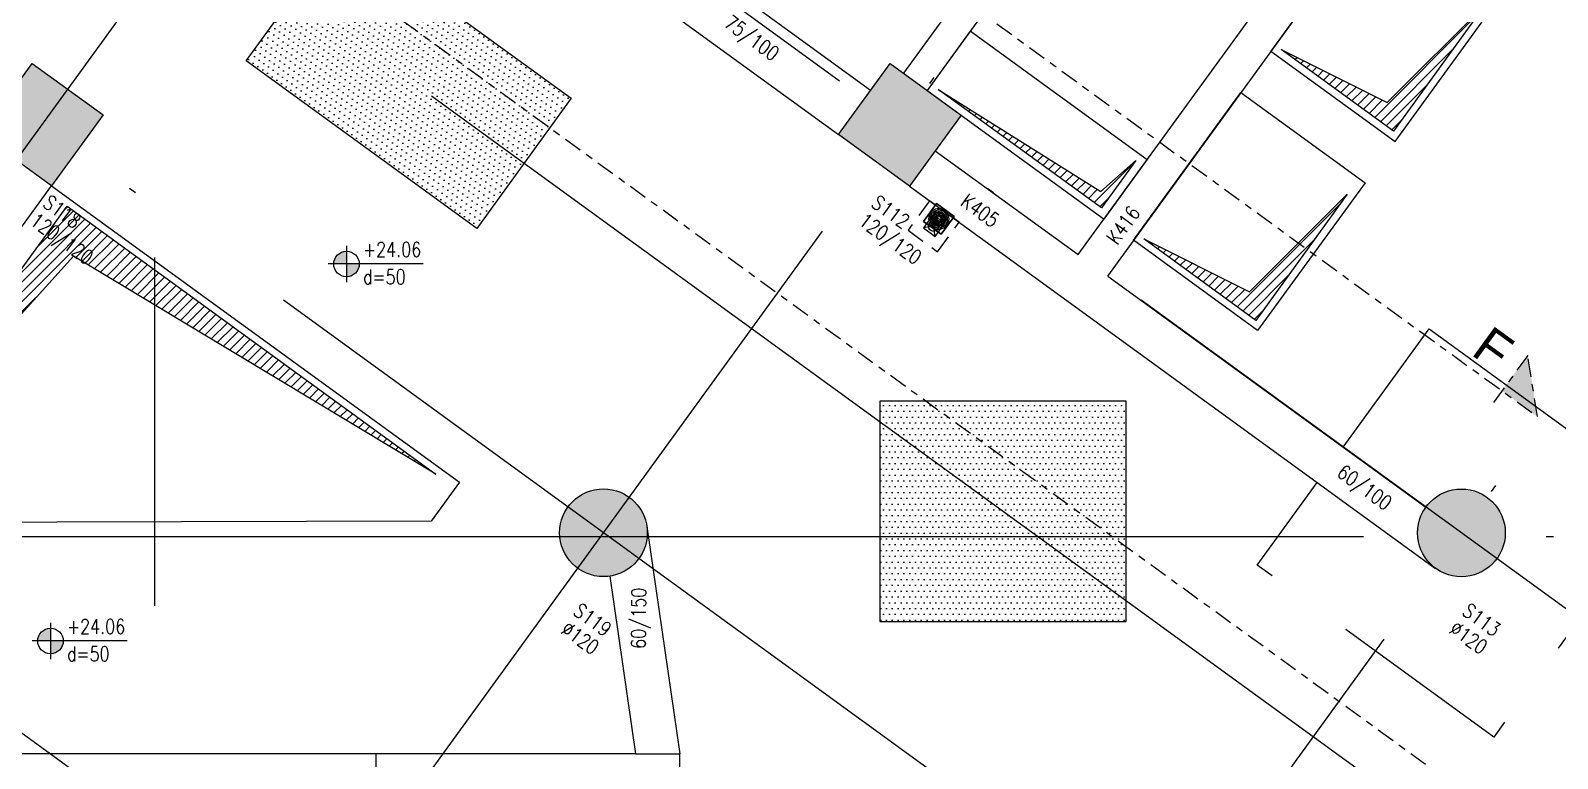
# Model space of a CAD drawing. Header units: millimetres. Extents: x 400392 to 401374, y 4543900 to 4544115.
# Drawn here: x 400718.31 to 400739.2, y 4544032.24 to 4544042.2 of the extents above; entities that cross this region are included whole.
import ezdxf
from ezdxf.enums import TextEntityAlignment as Align

# ---------------------------------------------------------------- set-up
doc = ezdxf.new("R2010")
doc.units = ezdxf.units.MM
for name, pattern in [('AKS', [3, 2.5, -0.25, 0, -0.25]), ('CENTER', [2, 1.25, -0.25, 0.25, -0.25]), ('CIZGI', [0.4, 0.25, -0.15]), ('CONTINU', [0]), ('HIDDEN', [0.375, 0.25, -0.125])]:
    doc.linetypes.add(name, pattern=pattern)
doc.layers.add('A-DETL-GENF', color=92, linetype='Continuous', lineweight=9)
for name, color, linetype in [('aks prota', 2, 'AKS'), ('boşluk prota', 2, 'Continuous'), ('boşluk taraması prota', 252, 'Continuous'), ('kesit tarama prota', 252, 'Continuous'), ('kiriş boyutu prota', 6, 'Continuous'), ('kiriş prota', 6, 'Continuous'), ('kolon prota', 1, 'Continuous'), ('kolon tarama prota', 252, 'Continuous'), ('lkolon prota', 4, 'Continuous'), ('PRT-MI-a_fit_drainage', 10, 'Continuous'), ('skesit prota', 7, 'Continuous'), ('st-s_level (kot)', 6, 'Continuous'), ('st-s_levelmark (kot işareti)', 4, 'Continuous'), ('temel prota', 6, 'Continuous'), ('tkesit prota', 7, 'Continuous'), ('tkolon prota', 6, 'Continuous')]:
    doc.layers.add(name, color=color, linetype=linetype)
doc.styles.add('Arial', font='Arial.ttf')
doc.styles.add('OLCU', font='romanstw.shx')
doc.styles.add('TKIRIS', font='romanstw.shx')
doc.styles.add('tkolon', font='romanstw.shx')

# ---------------------------------------------------------------- blocks, each defined once
blk = doc.blocks.new('+24.06 mekanik')
at = {"layer": 'kolon tarama prota', "color": 253}
for p, q in [((33072, 161366), (33072, 161066)), ((33372, 161366), (33072, 161366)), ((33072, 161366), (33372, 161366)), ((33072, 161066), (33072, 161366)), ((33072, 161366), (33072, 161366)), ((33217, 161356), (33217, 161336)), ((33217, 161336), (33217, 161356)), ((33217, 161356), (33217, 161356)), ((33217, 161336), (33217, 161336)), ((33227, 161336), (33227, 161356)), ((33227, 161356), (33227, 161336)), ((33227, 161356), (33227, 161356)), ((33227, 161336), (33227, 161336)), ((33372, 161066), (33372, 161366)), ((33372, 161366), (33372, 161066)), ((33372, 161366), (33372, 161366)), ((33102, 161221), (33082, 161221)), ((33082, 161221), (33102, 161221)), ((33082, 161221), (33082, 161221)), ((33082, 161211), (33102, 161211)), ((33102, 161211), (33082, 161211)), ((33082, 161211), (33082, 161211)), ((33102, 161221), (33102, 161221)), ((33102, 161211), (33102, 161211)), ((33147, 161221), (33127, 161221)), ((33127, 161221), (33147, 161221)), ((33127, 161221), (33127, 161221)), ((33127, 161211), (33147, 161211)), ((33147, 161211), (33127, 161211)), ((33127, 161211), (33127, 161211)), ((33147, 161221), (33147, 161221)), ((33147, 161211), (33147, 161211)), ((33193, 161221), (33172, 161221)), ((33172, 161221), (33193, 161221)), ((33172, 161221), (33172, 161221)), ((33172, 161211), (33193, 161211)), ((33193, 161211), (33172, 161211)), ((33172, 161211), (33172, 161211)), ((33193, 161221), (33193, 161221)), ((33193, 161211), (33193, 161211)), ((33217, 161311), (33217, 161291)), ((33217, 161291), (33217, 161311)), ((33217, 161311), (33217, 161311)), ((33217, 161291), (33217, 161291)), ((33217, 161266), (33217, 161246)), ((33217, 161246), (33217, 161266)), ((33217, 161266), (33217, 161266)), ((33217, 161246), (33217, 161246)), ((33217, 161187), (33217, 161166)), ((33217, 161166), (33217, 161187)), ((33217, 161187), (33217, 161187)), ((33217, 161166), (33217, 161166)), ((33217, 161141), (33217, 161121)), ((33217, 161121), (33217, 161141)), ((33217, 161141), (33217, 161141)), ((33217, 161121), (33217, 161121)), ((33227, 161291), (33227, 161311)), ((33227, 161311), (33227, 161291)), ((33227, 161311), (33227, 161311)), ((33227, 161291), (33227, 161291)), ((33227, 161246), (33227, 161266)), ((33227, 161266), (33227, 161246)), ((33227, 161266), (33227, 161266)), ((33227, 161246), (33227, 161246)), ((33227, 161166), (33227, 161187)), ((33227, 161187), (33227, 161166)), ((33227, 161187), (33227, 161187)), ((33227, 161166), (33227, 161166)), ((33227, 161121), (33227, 161141)), ((33227, 161141), (33227, 161121)), ((33227, 161141), (33227, 161141)), ((33227, 161121), (33227, 161121)), ((33272, 161221), (33252, 161221)), ((33252, 161221), (33272, 161221)), ((33252, 161221), (33252, 161221)), ((33252, 161211), (33272, 161211)), ((33272, 161211), (33252, 161211)), ((33252, 161211), (33252, 161211)), ((33272, 161221), (33272, 161221)), ((33272, 161211), (33272, 161211)), ((33317, 161221), (33297, 161221)), ((33297, 161221), (33317, 161221)), ((33297, 161221), (33297, 161221)), ((33297, 161211), (33317, 161211)), ((33317, 161211), (33297, 161211)), ((33297, 161211), (33297, 161211)), ((33317, 161221), (33317, 161221)), ((33317, 161211), (33317, 161211)), ((33362, 161221), (33342, 161221)), ((33342, 161221), (33362, 161221)), ((33342, 161221), (33342, 161221)), ((33342, 161211), (33362, 161211)), ((33362, 161211), (33342, 161211)), ((33342, 161211), (33342, 161211)), ((33362, 161221), (33362, 161221)), ((33362, 161211), (33362, 161211)), ((33072, 161066), (33372, 161066)), ((33372, 161066), (33072, 161066)), ((33072, 161066), (33072, 161066)), ((33217, 161096), (33217, 161076)), ((33217, 161076), (33217, 161096)), ((33217, 161096), (33217, 161096)), ((33217, 161076), (33217, 161076)), ((33227, 161076), (33227, 161096)), ((33227, 161096), (33227, 161076)), ((33227, 161096), (33227, 161096)), ((33227, 161076), (33227, 161076)), ((33372, 161066), (33372, 161066))]:
    blk.add_line(p, q, dxfattribs=at)
for centre, radius, start, end in [((33222, 161216), 140, 92.0467, 177.9533), ((33222, 161216), 140, 92.0467, 177.9533), ((33222, 161216), 120, 92.388, 177.612), ((33222, 161216), 120, 92.388, 177.612), ((33222, 161216), 140, 2.0467, 87.9533), ((33222, 161216), 140, 2.0467, 87.9533), ((33222, 161216), 120, 2.388, 87.612), ((33222, 161216), 120, 2.388, 87.612), ((33222, 161216), 140, 182.0467, 267.9533), ((33222, 161216), 140, 182.0467, 267.9533), ((33222, 161216), 120, 182.388, 267.612), ((33222, 161216), 120, 182.388, 267.612), ((33222, 161216), 100, 360, 180), ((33222, 161216), 100, 360, 180), ((33222, 161216), 100, 180, 360), ((33222, 161216), 100, 180, 360), ((33222, 161216), 95, 93.017, 176.983), ((33222, 161216), 95, 93.017, 176.983), ((33222, 161216), 95, 183.017, 266.983), ((33222, 161216), 95, 183.017, 266.983), ((33222, 161216), 90, 360, 180), ((33222, 161216), 90, 360, 180), ((33222, 161216), 90, 180, 360), ((33222, 161216), 90, 180, 360), ((33222, 161216), 75, 93.8226, 176.1774), ((33222, 161216), 75, 93.8226, 176.1774), ((33222, 161216), 75, 183.8226, 266.1774), ((33222, 161216), 75, 183.8226, 266.1774), ((33222, 161216), 59, 0, 180), ((33222, 161216), 59, 180, 0), ((33222, 161216), 50, 95.7392, 174.2608), ((33222, 161216), 50, 95.7392, 174.2608), ((33222, 161216), 50, 360, 180), ((33222, 161216), 50, 360, 180), ((33222, 161216), 50, 180, 360), ((33222, 161216), 50, 180, 360), ((33222, 161216), 50, 185.7392, 264.2608), ((33222, 161216), 50, 185.7392, 264.2608), ((33222, 161216), 30, 99.5941, 170.4059), ((33222, 161216), 30, 99.5941, 170.4059), ((33222, 161187), 29.5, 90, 270), ((33222, 161216), 30, 189.5941, 260.4059), ((33222, 161216), 30, 189.5941, 260.4059), ((33222, 161246), 29.5, 270, 90), ((33222, 161216), 95, 3.017, 86.983), ((33222, 161216), 95, 3.017, 86.983), ((33222, 161216), 75, 3.8226, 86.1774), ((33222, 161216), 75, 3.8226, 86.1774), ((33222, 161216), 50, 5.7392, 84.2608), ((33222, 161216), 50, 5.7392, 84.2608), ((33222, 161216), 30, 9.5941, 80.4059), ((33222, 161216), 30, 9.5941, 80.4059), ((33222, 161216), 120, 272.388, 357.612), ((33222, 161216), 140, 272.0467, 357.9533), ((33222, 161216), 50, 275.7392, 354.2608), ((33222, 161216), 30, 279.5941, 350.4059), ((33222, 161216), 95, 273.017, 356.983), ((33222, 161216), 75, 273.8226, 356.1774), ((33222, 161216), 140, 272.0467, 357.9533), ((33222, 161216), 120, 272.388, 357.612), ((33222, 161216), 30, 279.5941, 350.4059), ((33222, 161216), 50, 275.7392, 354.2608), ((33222, 161216), 75, 273.8226, 356.1774), ((33222, 161216), 95, 273.017, 356.983)]:
    blk.add_arc(centre, radius, start, end, dxfattribs=at)
blk = doc.blocks.new('YER SUZGECI_20x20')
at = {"color": 2}
blk.add_lwpolyline([(-20, 0), (0, 0), (0, 20), (-20, 20)], close=True, dxfattribs=at)
for points in [[(0, 20), (-20, 0)], [(-20, 20), (0, 0)]]:
    blk.add_lwpolyline(points, dxfattribs=at)
blk.add_circle((-10, 10), 7, dxfattribs=at)
blk = doc.blocks.new('PLAN_KOT')
at = {"layer": 'st-s_levelmark (kot işareti)'}
h = blk.add_hatch(color=256, dxfattribs=at)
h.paths.add_polyline_path([(0, 17.5, 0.414214), (-17.5, 0), (0, 0)])
h.paths.add_polyline_path([(17.5, 0), (0, 0), (0, -17.5, 0.414214)])
for p, q in [((0, 25), (0, -25)), ((105, 0), (-25, 0))]:
    blk.add_line(p, q, dxfattribs=at)
blk.add_circle((0, 0), 17.5, dxfattribs=at)
at = {"layer": 'st-s_level (kot)', "color": 6, "style": 'OLCU', "width": 0.8}
for tag, p in [('KOT', (22.7, 9.8)), ('DÖŞEME_KALINLIĞI', (22.7, -27.6))]:
    blk.add_attdef(tag, p, '', height=20, dxfattribs=at)

msp = doc.modelspace()

# ---------------------------------------------------------------- hatches: boundary and pattern name
at = {"layer": 'boşluk taraması prota', "ltscale": 2}
h = msp.add_hatch(dxfattribs=at)
h.set_pattern_fill('ANSI31', color=256, scale=0.03, style=0)
h.set_pattern_definition([(45, (400067.12002, 4543592.47054), (-0.067351921, 0.067351921), [])])
h.paths.add_polyline_path([(400736.872, 4544041.209), (400738.366, 4544042.763), (400736.959, 4544040.819), (400735.423, 4544041.935)])
h = msp.add_hatch(dxfattribs=at)
h.set_pattern_fill('ANSI31', color=256, scale=0.03, style=0)
h.set_pattern_definition([(45, (400063.12251, 4543591.419485), (-0.067351921, 0.067351921), [])])
h.paths.add_polyline_path([(400732.956, 4544039.995), (400733.432, 4544040.415), (400732.962, 4544039.768), (400730.729, 4544041.39)])
h = msp.add_hatch(dxfattribs=at)
h.set_pattern_fill('ANSI31', color=256, scale=0.03, style=0)
h.set_pattern_definition([(45, (400065.23911, 4543589.88168), (-0.067351921, 0.067351921), [])])
h.paths.add_polyline_path([(400734.991, 4544038.62), (400736.485, 4544040.174), (400735.078, 4544038.23), (400733.542, 4544039.346)])
h = msp.add_hatch(dxfattribs=at)
h.set_pattern_fill('ANSI31', color=256, scale=0.03, style=0)
h.set_pattern_definition([(45, (400057.53679, 4543603.19204), (-0.067351921, 0.067351921), [])])
h.paths.add_polyline_path([(400718.895, 4544039.11), (400715.94, 4544035.848), (400718.806, 4544039.793), (400723.854, 4544036.124)])
at = {"layer": 'kesit tarama prota'}
h = msp.add_hatch(color=256, dxfattribs=at)
h.dxf.hatch_style = 1
h.paths.add_polyline_path([(400738.797, 4544037.751), (400738.929, 4544036.913), (400738.444, 4544037.266)])
at = {"layer": 'kolon tarama prota'}
h = msp.add_hatch(dxfattribs=at)
h.set_pattern_fill('DOTS', color=2, scale=0.05)
h.set_pattern_definition([(324, (400695.06915, 4544045.542665), (0.07876332, 0.040888), [0, -0.079375])])
h.paths.add_polyline_path([(400725.708, 4544041.268), (400722.553, 4544043.56), (400721.26, 4544041.78), (400724.415, 4544039.488)])
h = msp.add_hatch(color=256, dxfattribs=at)
h.dxf.hatch_style = 1
h.paths.add_polyline_path([(400718.33, 4544041.746), (400719.301, 4544041.04), (400718.595, 4544040.07), (400717.624, 4544040.775)])
h = msp.add_hatch(color=256, dxfattribs=at)
h.dxf.hatch_style = 1
h.paths.add_polyline_path([(400730.071, 4544041.744), (400731.042, 4544041.039), (400730.337, 4544040.068), (400729.366, 4544040.773)])
h = msp.add_hatch(dxfattribs=at)
h.set_pattern_fill('DOTS', color=2, scale=0.05)
h.set_pattern_definition([(0, (399653.418435, 4543598.75701), (0.0396875, 0.079375), [0, -0.079375])])
h.paths.add_polyline_path([(400733.3, 4544037.125), (400729.929, 4544037.125), (400729.929, 4544034.109), (400733.3, 4544034.109)])
h = msp.add_hatch(color=256, dxfattribs=at)
h.dxf.hatch_style = 1
edge = h.paths.add_edge_path()
edge.add_arc((400726.148, 4544035.324), 0.6, 0, 360)
h = msp.add_hatch(color=256, dxfattribs=at)
h.dxf.hatch_style = 1
edge = h.paths.add_edge_path()
edge.add_arc((400737.889, 4544035.322), 0.6, 0, 360)

# ---------------------------------------------------------------- linework, layer by layer
at = {"layer": 'aks prota', "ltscale": 10}
for p, q in [((400706.766, 4544024.808), (400734.215, 4544062.589)), ((400778.083, 4544006.12), (400702.579, 4544060.977)), ((400768.372, 4544008.911), (400700.551, 4544058.186)), ((400714.451, 4544019.224), (400741.901, 4544057.005)), ((400766.344, 4544006.12), (400698.523, 4544055.394)), ((400722.136, 4544013.641), (400749.586, 4544051.422)), ((400754.605, 4544006.12), (400694.468, 4544049.812)), ((400720.008, 4544004.223), (400720.008, 4544039.091)), ((400826.849, 4544035.27), (400660.93, 4544035.27))]:
    msp.add_line(p, q, dxfattribs=at)
at = {"layer": 'boşluk prota', "ltscale": 0.05}
for points in [[(400736.872, 4544041.209), (400738.208, 4544042.544), (400736.959, 4544040.819), (400735.423, 4544041.935)], [(400732.956, 4544039.995), (400733.432, 4544040.415), (400732.962, 4544039.768), (400730.729, 4544041.39)], [(400734.991, 4544038.62), (400736.327, 4544039.955), (400735.078, 4544038.23), (400733.542, 4544039.346)], [(400718.895, 4544039.11), (400715.899, 4544035.793), (400718.806, 4544039.793), (400723.854, 4544036.124)]]:
    msp.add_lwpolyline(points, close=True, dxfattribs=at)
at = {"layer": 'kiriş prota'}
for p, q in [((400729.804, 4544041.376), (400723.089, 4544046.255)), ((400729.363, 4544040.769), (400722.648, 4544045.648))]:
    msp.add_line(p, q, dxfattribs=at)
for points in [[(400733.605, 4544046.222), (400730.254, 4544041.611)], [(400733.928, 4544045.987), (400730.578, 4544041.376)], [(400732.646, 4544039.129), (400736.703, 4544044.713), (400734.745, 4544046.136)], [(400733.05, 4544038.835), (400737.107, 4544044.419), (400741.467, 4544041.252)], [(400730.688, 4544040.551), (400732.646, 4544039.129)], [(400715.245, 4544035.458), (400718.595, 4544040.07), (400724.177, 4544036.014), (400723.79, 4544035.48), (400715.245, 4544035.458)], [(400730.335, 4544040.066), (400737.535, 4544034.835)], [(400733.05, 4544038.835), (400737.402, 4544035.673)], [(400726.591, 4544032.3), (400712.209, 4544032.3), (400714.097, 4544034.898)], [(400727.191, 4544025.97), (400727.191, 4544032.3)]]:
    msp.add_lwpolyline(points, dxfattribs=at)
for points in [[(400735.282, 4544041.913), (400736.981, 4544040.679), (400738.451, 4544042.702), (400736.752, 4544043.936)], [(400730.578, 4544041.376), (400733, 4544039.616), (400733.588, 4544040.425), (400731.166, 4544042.185)], [(400734.871, 4544041.347), (400736.57, 4544040.113), (400735.1, 4544038.09), (400733.401, 4544039.325)]]:
    msp.add_lwpolyline(points, close=True, dxfattribs=at)
at = {"layer": 'kiriş prota', "linetype": 'HIDDEN', "ltscale": 5}
for points in [[(400723.036, 4544031.7), (400723.036, 4544032.3)], [(400726.591, 4544032.3), (400727.191, 4544032.3)]]:
    msp.add_lwpolyline(points, dxfattribs=at)
at = {"layer": 'kolon prota', "color": 1}
for points in [[(400718.33, 4544041.746), (400719.301, 4544041.04), (400718.595, 4544040.07), (400717.624, 4544040.775)], [(400730.071, 4544041.744), (400731.042, 4544041.039), (400730.337, 4544040.068), (400729.366, 4544040.773)]]:
    msp.add_lwpolyline(points, close=True, dxfattribs=at)
for centre in [(400726.148, 4544035.324), (400737.889, 4544035.322)]:
    msp.add_circle(centre, 0.6, dxfattribs=at)
at = {"layer": 'PRT-MI-a_fit_drainage', "color": 2, "linetype": 'CIZGI'}
msp.add_lwpolyline([(400730.61, 4544039.866), (400730.316, 4544039.462), (400730.721, 4544039.168), (400731.014, 4544039.572)], close=True, dxfattribs=at)
at = {"layer": 'skesit prota', "linetype": 'CENTER', "ltscale": 0.2}
for points in [[(400702.165, 4544063.624), (400738.929, 4544036.913), (400738.797, 4544037.751), (400738.268, 4544037.023)], [(400699.375, 4544059.784), (400747.695, 4544024.678)], [(400699.375, 4544059.784), (400747.695, 4544024.678)]]:
    msp.add_lwpolyline(points, dxfattribs=at)
at = {"layer": 'temel prota'}
for points in [[(400722.553, 4544043.56), (400725.708, 4544041.268), (400724.415, 4544039.488), (400721.26, 4544041.78)], [(400729.929, 4544037.125), (400729.929, 4544034.109), (400733.3, 4544034.109), (400733.3, 4544037.125)]]:
    msp.add_lwpolyline(points, close=True, dxfattribs=at)
at = {"layer": 'temel prota', "linetype": 'HIDDEN', "ltscale": 10}
msp.add_lwpolyline([(400736.27, 4544036.496), (400737.447, 4544038.116), (400740.683, 4544035.765), (400738.332, 4544032.529), (400735.095, 4544034.88), (400735.917, 4544036.011)], dxfattribs=at)
at = {"layer": 'temel prota'}
for points in [[(400726.742, 4544035.41), (400727.191, 4544032.3)], [(400726.234, 4544034.73), (400726.585, 4544032.3)]]:
    msp.add_lwpolyline(points, dxfattribs=at)

# ---------------------------------------------------------------- block references
at = {"layer": 'A-DETL-GENF', "xscale": 0.001, "yscale": 0.001, "zscale": 0.001, "rotation": 323.9999999999982}
msp.add_blockref('+24.06 mekanik', (400609.1, 4543928.718), dxfattribs=at)
at = {"layer": 'PRT-MI-a_fit_drainage', "color": 2, "xscale": 0.01, "yscale": 0.01, "zscale": 0.01, "rotation": 234.000000000131}
msp.add_blockref('YER SUZGECI_20x20', (400730.526, 4544039.495), dxfattribs=at)
at = {"layer": 'st-s_level (kot)', "linetype": 'CONTINU', "ltscale": 0.1, "xscale": 0.01, "yscale": 0.01, "zscale": 0.01}
for p in [(400722.631, 4544039.001), (400718.58, 4544033.843)]:
    msp.add_blockref('PLAN_KOT', p, dxfattribs=at).add_auto_attribs({'KOT': '+24.06', 'DÖŞEME_KALINLIĞI': 'd=50'})

# ---------------------------------------------------------------- texts
at = {"layer": 'kiriş boyutu prota', "ltscale": 0.05, "style": 'TKIRIS', "width": 0.8}
for s, rotation, p in [('75/100', 324, (400728.519, 4544041.848)), ('60/100', 324, (400736.904, 4544035.699)), ('60/150', 89.582, (400726.631, 4544034.572))]:
    msp.add_text(s, height=0.2, rotation=rotation, dxfattribs=at).set_placement(p, align=Align.MIDDLE_RIGHT)
at = {"layer": 'kiriş prota', "ltscale": 0.05, "style": 'TKIRIS', "width": 0.8}
for s, rotation, p in [('K405', 324, (400731.077, 4544039.894)), ('K416', 54, (400733.099, 4544039.309))]:
    msp.add_text(s, height=0.2, rotation=rotation, dxfattribs=at).set_placement(p, align=Align.MIDDLE_LEFT)
at = {"layer": 'lkolon prota', "style": 'tkolon', "width": 0.8}
for s, p in [('120/120', (400718.283, 4544039.554)), ('120/120', (400729.622, 4544039.552)), ('%%C120', (400725.549, 4544033.965)), ('%%C120', (400737.708, 4544033.97))]:
    msp.add_text(s, height=0.2, rotation=324, dxfattribs=at).set_placement(p)
at = {"layer": 'tkesit prota', "style": 'Arial'}
msp.add_text('F', height=0.5, rotation=324, dxfattribs=at).set_placement((400738.005, 4544037.77))
at = {"layer": 'tkolon prota', "style": 'tkolon', "width": 0.8}
for s, p in [('S118', (400718.459, 4544039.796)), ('S112', (400729.798, 4544039.795)), ('S119', (400725.719, 4544034.213)), ('S113', (400737.886, 4544034.211))]:
    msp.add_text(s, height=0.2, rotation=324, dxfattribs=at).set_placement(p)

doc.saveas('drawing.dxf')
